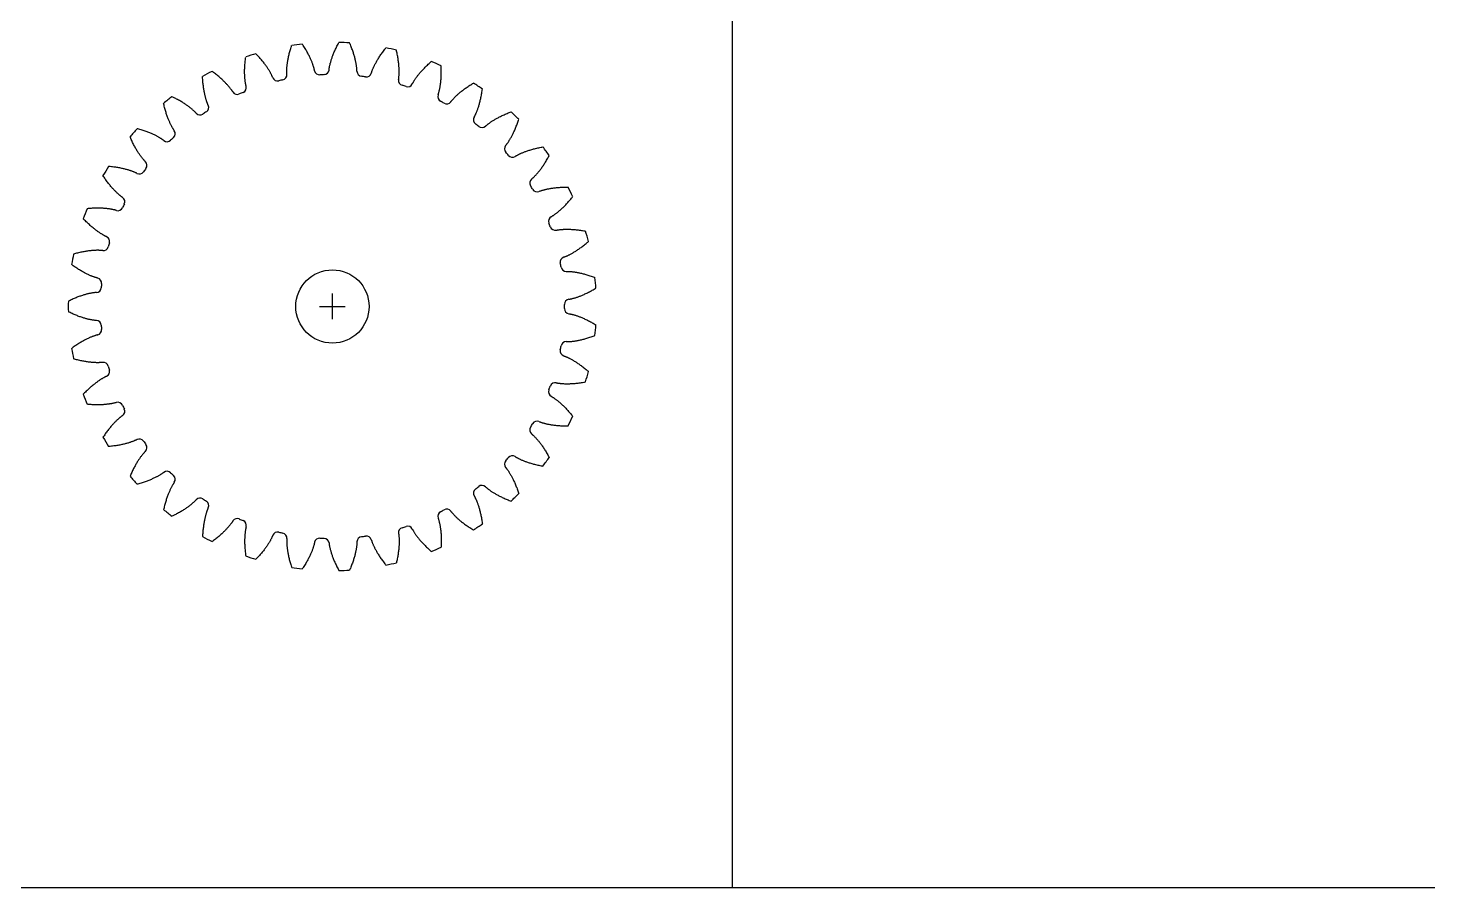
# Model space of a CAD drawing. Extents: x 2.5 to 99.9, y 257.1 to 300.1.
# Drawn here: x 57.67 to 99.9, y 257.14 to 282.95 of the extents above; entities that cross this region are included whole.
import ezdxf

# ---------------------------------------------------------------- set-up
doc = ezdxf.new("R2010")
doc.units = 0
doc.header["$LTSCALE"] = 12.7
for name, color, linetype in [('CENTERMARKS', 7, 'CONTINUOUS'), ('SKETCHED_GEOMETRY', 1, 'CONTINUOUS'), ('VISIBLE', 1, 'CONTINUOUS')]:
    doc.layers.add(name, color=color, linetype=linetype)

msp = doc.modelspace()

# ---------------------------------------------------------------- linework, layer by layer
at = {"layer": 'CENTERMARKS', "linetype": 'CONTINUOUS'}
for p, q in [((66.804, 274.206), (66.804, 274.976)), ((66.419, 274.591), (67.189, 274.591))]:
    msp.add_line(p, q, dxfattribs=at)
at = {"layer": 'SKETCHED_GEOMETRY'}
for p, q in [((78.819, 257.138), (78.819, 300.129)), ((99.9, 257.138), (2.466, 257.138))]:
    msp.add_line(p, q, dxfattribs=at)
at = {"layer": 'VISIBLE'}
msp.add_circle((66.804, 274.591), 1.1, dxfattribs=at)
for centre, radius, start, end in [((66.804, 274.591), 7.929, 106.8383, 109.1617), ((66.804, 274.591), 7.929, 96.5526, 98.876), ((66.804, 274.591), 7.929, 86.2669, 88.5902), ((66.804, 274.591), 7.929, 75.9812, 78.3045), ((66.549, 281.705), 0.154, 272.0532, 353.964), ((66.804, 274.591), 7.929, 65.6955, 68.0188), ((66.804, 274.591), 7.929, 117.124, 119.4474), ((65.157, 281.516), 0.154, 201.4646, 283.3753), ((66.804, 274.591), 6.964, 102.339, 103.3753), ((65.283, 281.545), 0.154, 282.339, 4.2497), ((66.42, 281.699), 0.154, 191.1789, 273.0896), ((66.804, 274.591), 6.964, 92.0532, 93.0896), ((67.695, 281.653), 0.154, 180.8932, 262.8039), ((66.804, 274.591), 6.964, 81.7675, 82.8039), ((67.823, 281.636), 0.154, 261.7675, 343.6783), ((68.942, 281.38), 0.154, 170.6074, 252.5182), ((69.065, 281.341), 0.154, 251.4818, 333.3926), ((66.804, 274.591), 7.929, 55.4098, 57.7331), ((66.804, 274.591), 7.929, 127.4098, 129.7331), ((63.947, 281.111), 0.154, 211.7503, 293.661), ((66.804, 274.591), 6.964, 112.6247, 113.661), ((64.065, 281.161), 0.154, 292.6247, 14.5354), ((66.804, 274.591), 6.964, 71.4818, 72.5182), ((70.12, 280.889), 0.154, 160.3217, 242.2325), ((66.804, 274.591), 6.964, 122.9104, 123.9468), ((62.936, 280.567), 0.154, 302.9104, 24.8211), ((66.804, 274.591), 6.964, 61.1961, 62.2325), ((70.234, 280.828), 0.154, 241.1961, 323.1068), ((66.804, 274.591), 7.929, 45.124, 47.4474), ((62.829, 280.496), 0.154, 222.036, 303.9468), ((71.192, 280.196), 0.154, 150.036, 231.9468), ((66.804, 274.591), 6.964, 50.9104, 51.9468), ((71.292, 280.116), 0.154, 230.9104, 312.8211), ((66.804, 274.591), 7.929, 137.6955, 140.0188), ((61.838, 279.691), 0.154, 232.3217, 314.2325), ((66.804, 274.591), 6.964, 133.1961, 134.2325), ((61.931, 279.78), 0.154, 313.1961, 35.1068), ((72.122, 279.323), 0.154, 139.7503, 221.661), ((66.804, 274.591), 6.964, 40.6247, 41.661), ((66.804, 274.591), 7.929, 34.8383, 37.1617), ((66.804, 274.591), 7.929, 147.9812, 150.3045), ((66.804, 274.591), 6.964, 143.4818, 144.5182), ((61.083, 278.827), 0.154, 323.4818, 45.3926), ((72.207, 279.226), 0.154, 220.6247, 302.5354), ((61.007, 278.723), 0.154, 242.6074, 324.5182), ((72.881, 278.297), 0.154, 129.4646, 211.3753), ((66.804, 274.591), 6.964, 30.339, 31.3753), ((72.947, 278.186), 0.154, 210.339, 292.2497), ((66.804, 274.591), 7.929, 24.5526, 26.876), ((66.804, 274.591), 7.929, 158.2669, 160.5902), ((60.363, 277.621), 0.154, 252.8932, 334.8039), ((66.804, 274.591), 6.964, 153.7675, 154.8039), ((60.418, 277.737), 0.154, 333.7675, 55.6783), ((73.445, 277.152), 0.154, 119.1789, 201.0896), ((66.804, 274.591), 6.964, 20.0532, 21.0896), ((59.959, 276.546), 0.154, 344.0532, 65.964), ((73.491, 277.032), 0.154, 200.0532, 281.964), ((66.804, 274.591), 7.929, 14.2669, 16.5902), ((59.925, 276.422), 0.154, 263.1789, 345.0896), ((66.804, 274.591), 6.964, 164.0532, 165.0896), ((66.804, 274.591), 7.929, 168.5526, 170.876), ((73.796, 275.925), 0.154, 108.8932, 190.8039), ((66.804, 274.591), 6.964, 9.7675, 10.8039), ((73.819, 275.798), 0.154, 189.7675, 271.6783), ((59.72, 275.293), 0.154, 354.339, 76.2497), ((66.804, 274.591), 7.929, 3.9812, 6.3045), ((59.709, 275.165), 0.154, 273.4646, 355.3753), ((66.804, 274.591), 6.964, 174.339, 175.3753), ((66.804, 274.591), 7.929, 178.8383, 181.1617), ((73.922, 274.655), 0.154, 98.6074, 180.5182), ((66.804, 274.591), 6.964, 359.4818, 0.5182), ((73.922, 274.526), 0.154, 179.4818, 261.3926), ((59.709, 274.017), 0.154, 4.6247, 86.5354), ((59.72, 273.889), 0.154, 283.7503, 5.661), ((66.804, 274.591), 6.964, 184.6247, 185.661), ((66.804, 274.591), 7.929, 353.6955, 356.0188), ((66.804, 274.591), 7.929, 189.124, 191.4474), ((73.796, 273.256), 0.154, 169.1961, 251.1068), ((66.804, 274.591), 6.964, 349.1961, 350.2325), ((73.819, 273.383), 0.154, 88.3217, 170.2325), ((59.925, 272.759), 0.154, 14.9104, 96.8211), ((59.959, 272.635), 0.154, 294.036, 15.9468), ((66.804, 274.591), 6.964, 194.9104, 195.9468), ((66.804, 274.591), 7.929, 343.4098, 345.7331), ((73.445, 272.029), 0.154, 158.9104, 240.8211), ((66.804, 274.591), 6.964, 338.9104, 339.9468), ((73.491, 272.15), 0.154, 78.036, 159.9468), ((66.804, 274.591), 7.929, 199.4098, 201.7331), ((60.363, 271.56), 0.154, 25.1961, 107.1068), ((66.804, 274.591), 6.964, 205.1961, 206.2325), ((60.418, 271.444), 0.154, 304.3217, 26.2325), ((72.947, 270.995), 0.154, 67.7503, 149.661), ((66.804, 274.591), 7.929, 333.124, 335.4474), ((72.881, 270.885), 0.154, 148.6247, 230.5354), ((66.804, 274.591), 6.964, 328.6247, 329.661), ((66.804, 274.591), 7.929, 209.6955, 212.0188), ((61.007, 270.459), 0.154, 35.4818, 117.3926), ((66.804, 274.591), 6.964, 215.4818, 216.5182), ((61.083, 270.355), 0.154, 314.6074, 36.5182), ((72.122, 269.859), 0.154, 138.339, 220.2497), ((66.804, 274.591), 6.964, 318.339, 319.3753), ((72.207, 269.956), 0.154, 57.4646, 139.3753), ((66.804, 274.591), 7.929, 322.8383, 325.1617), ((66.804, 274.591), 7.929, 219.9812, 222.3045), ((61.838, 269.49), 0.154, 45.7675, 127.6783), ((66.804, 274.591), 6.964, 225.7675, 226.8039), ((61.931, 269.401), 0.154, 324.8932, 46.8039), ((71.192, 268.985), 0.154, 128.0532, 209.964), ((66.804, 274.591), 6.964, 308.0532, 309.0896), ((71.292, 269.066), 0.154, 47.1789, 129.0896), ((62.829, 268.686), 0.154, 56.0532, 137.964), ((66.804, 274.591), 6.964, 236.0532, 237.0896), ((62.936, 268.615), 0.154, 335.1789, 57.0896), ((66.804, 274.591), 7.929, 312.5526, 314.876), ((66.804, 274.591), 7.929, 230.2669, 232.5902), ((63.947, 268.071), 0.154, 66.339, 148.2497), ((66.804, 274.591), 6.964, 246.339, 247.3753), ((70.12, 268.292), 0.154, 117.7675, 199.6783), ((66.804, 274.591), 6.964, 297.7675, 298.8039), ((70.234, 268.353), 0.154, 36.8932, 118.8039), ((64.065, 268.02), 0.154, 345.4646, 67.3753), ((65.157, 267.665), 0.154, 76.6247, 158.5354), ((66.804, 274.591), 6.964, 256.6247, 257.661), ((65.283, 267.637), 0.154, 355.7503, 77.661), ((68.942, 267.801), 0.154, 107.4818, 189.3926), ((66.804, 274.591), 6.964, 287.4818, 288.5182), ((69.065, 267.841), 0.154, 26.6074, 108.5182), ((66.804, 274.591), 7.929, 302.2669, 304.5902), ((66.804, 274.591), 7.929, 240.5526, 242.876), ((66.42, 267.483), 0.154, 86.9104, 168.8211), ((66.804, 274.591), 6.964, 266.9104, 267.9468), ((66.549, 267.477), 0.154, 6.036, 87.9468), ((67.695, 267.528), 0.154, 97.1961, 179.1068), ((66.804, 274.591), 6.964, 277.1961, 278.2325), ((67.823, 267.546), 0.154, 16.3217, 98.2325), ((66.804, 274.591), 7.929, 291.9812, 294.3045), ((66.804, 274.591), 7.929, 250.8383, 253.1617), ((66.804, 274.591), 7.929, 281.6955, 284.0188), ((66.804, 274.591), 7.929, 261.124, 263.4474), ((66.804, 274.591), 7.929, 271.4098, 273.7331)]:
    msp.add_arc(centre, radius, start, end, dxfattribs=at)
for points in [[(65.014, 281.46), (65.011, 281.465), (65.007, 281.477), (64.998, 281.496), (64.989, 281.518), (64.977, 281.542), (64.964, 281.569), (64.949, 281.597), (64.932, 281.628), (64.913, 281.661), (64.891, 281.696), (64.868, 281.733), (64.842, 281.772), (64.814, 281.812), (64.784, 281.855), (64.751, 281.899), (64.715, 281.944), (64.677, 281.991), (64.636, 282.04), (64.592, 282.089), (64.549, 282.136), (64.52, 282.166), (64.507, 282.179)], [(65.436, 281.556), (65.436, 281.562), (65.435, 281.575), (65.434, 281.596), (65.434, 281.62), (65.433, 281.646), (65.434, 281.676), (65.435, 281.708), (65.437, 281.744), (65.44, 281.782), (65.444, 281.822), (65.449, 281.866), (65.455, 281.912), (65.463, 281.96), (65.472, 282.012), (65.483, 282.066), (65.495, 282.122), (65.509, 282.181), (65.525, 282.242), (65.543, 282.306), (65.562, 282.367), (65.575, 282.407), (65.58, 282.424)], [(66.269, 281.669), (66.268, 281.675), (66.265, 281.687), (66.26, 281.708), (66.255, 281.731), (66.248, 281.757), (66.239, 281.785), (66.23, 281.816), (66.218, 281.849), (66.205, 281.885), (66.191, 281.923), (66.174, 281.964), (66.156, 282.007), (66.136, 282.052), (66.113, 282.099), (66.089, 282.148), (66.062, 282.199), (66.032, 282.252), (66.001, 282.307), (65.966, 282.364), (65.932, 282.417), (65.909, 282.452), (65.899, 282.467)], [(66.702, 281.688), (66.703, 281.694), (66.704, 281.707), (66.707, 281.728), (66.711, 281.751), (66.715, 281.778), (66.721, 281.807), (66.728, 281.838), (66.736, 281.873), (66.746, 281.909), (66.757, 281.949), (66.77, 281.991), (66.784, 282.035), (66.8, 282.081), (66.818, 282.13), (66.839, 282.182), (66.861, 282.235), (66.885, 282.29), (66.912, 282.348), (66.941, 282.407), (66.97, 282.464), (66.99, 282.501), (66.999, 282.517)], [(67.541, 281.651), (67.541, 281.657), (67.541, 281.669), (67.54, 281.69), (67.538, 281.714), (67.536, 281.741), (67.533, 281.77), (67.529, 281.802), (67.524, 281.837), (67.518, 281.875), (67.51, 281.915), (67.501, 281.958), (67.491, 282.003), (67.479, 282.051), (67.465, 282.101), (67.45, 282.154), (67.432, 282.209), (67.413, 282.267), (67.391, 282.326), (67.368, 282.388), (67.344, 282.447), (67.327, 282.486), (67.32, 282.502)], [(67.971, 281.592), (67.973, 281.598), (67.976, 281.61), (67.983, 281.63), (67.991, 281.653), (68, 281.678), (68.011, 281.706), (68.023, 281.735), (68.038, 281.768), (68.054, 281.802), (68.072, 281.839), (68.091, 281.878), (68.114, 281.919), (68.138, 281.962), (68.164, 282.007), (68.193, 282.053), (68.225, 282.102), (68.259, 282.152), (68.295, 282.204), (68.335, 282.257), (68.373, 282.308), (68.399, 282.34), (68.411, 282.355)], [(68.79, 281.406), (68.791, 281.411), (68.793, 281.424), (68.796, 281.445), (68.799, 281.468), (68.801, 281.495), (68.803, 281.525), (68.805, 281.557), (68.806, 281.592), (68.807, 281.63), (68.807, 281.671), (68.805, 281.715), (68.803, 281.761), (68.8, 281.811), (68.796, 281.863), (68.79, 281.917), (68.782, 281.975), (68.774, 282.035), (68.763, 282.097), (68.751, 282.162), (68.738, 282.224), (68.729, 282.265), (68.724, 282.283)], [(64.215, 281.2), (64.213, 281.206), (64.21, 281.218), (64.205, 281.239), (64.201, 281.262), (64.196, 281.288), (64.191, 281.318), (64.186, 281.35), (64.182, 281.385), (64.178, 281.422), (64.174, 281.463), (64.172, 281.507), (64.17, 281.553), (64.168, 281.603), (64.168, 281.655), (64.169, 281.71), (64.171, 281.767), (64.175, 281.828), (64.179, 281.891), (64.186, 281.957), (64.193, 282.02), (64.199, 282.062), (64.201, 282.08)], [(69.203, 281.272), (69.205, 281.277), (69.211, 281.288), (69.221, 281.307), (69.233, 281.327), (69.246, 281.35), (69.262, 281.376), (69.279, 281.403), (69.299, 281.432), (69.321, 281.463), (69.345, 281.496), (69.372, 281.531), (69.401, 281.567), (69.433, 281.605), (69.467, 281.644), (69.504, 281.685), (69.543, 281.727), (69.585, 281.771), (69.631, 281.815), (69.679, 281.861), (69.726, 281.903), (69.758, 281.931), (69.771, 281.943)], [(69.975, 280.941), (69.977, 280.947), (69.981, 280.959), (69.988, 280.979), (69.995, 281.002), (70.002, 281.028), (70.009, 281.056), (70.017, 281.088), (70.024, 281.122), (70.032, 281.16), (70.039, 281.2), (70.045, 281.243), (70.051, 281.289), (70.057, 281.338), (70.062, 281.39), (70.066, 281.445), (70.069, 281.503), (70.071, 281.563), (70.072, 281.627), (70.072, 281.693), (70.07, 281.756), (70.068, 281.798), (70.067, 281.817)], [(63.076, 280.632), (63.074, 280.637), (63.068, 280.648), (63.06, 280.668), (63.051, 280.69), (63.042, 280.715), (63.032, 280.743), (63.021, 280.774), (63.011, 280.807), (63, 280.844), (62.99, 280.883), (62.979, 280.926), (62.969, 280.971), (62.959, 281.019), (62.949, 281.071), (62.94, 281.125), (62.932, 281.182), (62.925, 281.242), (62.918, 281.305), (62.913, 281.371), (62.908, 281.435), (62.907, 281.477), (62.906, 281.495)], [(63.816, 281.03), (63.813, 281.035), (63.806, 281.045), (63.794, 281.063), (63.781, 281.083), (63.765, 281.104), (63.747, 281.128), (63.727, 281.154), (63.705, 281.181), (63.681, 281.21), (63.653, 281.24), (63.624, 281.273), (63.592, 281.306), (63.557, 281.341), (63.519, 281.377), (63.479, 281.415), (63.436, 281.453), (63.39, 281.492), (63.341, 281.533), (63.289, 281.574), (63.238, 281.612), (63.204, 281.637), (63.189, 281.647)], [(70.357, 280.736), (70.36, 280.741), (70.368, 280.751), (70.381, 280.767), (70.397, 280.785), (70.414, 280.806), (70.434, 280.828), (70.456, 280.851), (70.481, 280.877), (70.508, 280.903), (70.538, 280.931), (70.57, 280.961), (70.605, 280.991), (70.643, 281.023), (70.683, 281.056), (70.727, 281.089), (70.773, 281.124), (70.823, 281.159), (70.875, 281.194), (70.931, 281.23), (70.985, 281.264), (71.021, 281.285), (71.037, 281.295)], [(62.714, 280.393), (62.71, 280.397), (62.702, 280.406), (62.687, 280.422), (62.67, 280.438), (62.651, 280.457), (62.629, 280.477), (62.605, 280.499), (62.578, 280.522), (62.549, 280.546), (62.517, 280.571), (62.482, 280.597), (62.444, 280.625), (62.404, 280.653), (62.36, 280.682), (62.314, 280.711), (62.265, 280.741), (62.212, 280.772), (62.157, 280.803), (62.098, 280.834), (62.042, 280.862), (62.004, 280.881), (61.987, 280.888)], [(71.058, 280.273), (71.061, 280.278), (71.067, 280.289), (71.077, 280.308), (71.088, 280.329), (71.1, 280.353), (71.112, 280.38), (71.125, 280.41), (71.139, 280.442), (71.153, 280.478), (71.167, 280.516), (71.181, 280.557), (71.195, 280.602), (71.21, 280.649), (71.224, 280.699), (71.237, 280.752), (71.251, 280.808), (71.264, 280.868), (71.276, 280.93), (71.287, 280.995), (71.297, 281.058), (71.302, 281.099), (71.305, 281.118)], [(62.057, 279.869), (62.054, 279.874), (62.047, 279.884), (62.035, 279.902), (62.022, 279.922), (62.009, 279.945), (61.994, 279.97), (61.978, 279.999), (61.962, 280.03), (61.945, 280.064), (61.927, 280.101), (61.909, 280.141), (61.891, 280.184), (61.873, 280.229), (61.854, 280.278), (61.836, 280.33), (61.817, 280.385), (61.799, 280.443), (61.782, 280.504), (61.764, 280.568), (61.749, 280.629), (61.74, 280.67), (61.736, 280.688)], [(71.397, 280.003), (71.401, 280.007), (71.411, 280.015), (71.427, 280.029), (71.445, 280.044), (71.466, 280.061), (71.489, 280.079), (71.515, 280.099), (71.544, 280.119), (71.575, 280.14), (71.61, 280.163), (71.647, 280.186), (71.687, 280.21), (71.73, 280.234), (71.775, 280.259), (71.824, 280.284), (71.876, 280.31), (71.931, 280.335), (71.989, 280.361), (72.05, 280.387), (72.109, 280.41), (72.148, 280.425), (72.166, 280.431)], [(72.004, 279.422), (72.008, 279.427), (72.016, 279.436), (72.029, 279.453), (72.044, 279.472), (72.06, 279.493), (72.077, 279.518), (72.095, 279.545), (72.114, 279.574), (72.134, 279.607), (72.155, 279.642), (72.176, 279.68), (72.198, 279.721), (72.221, 279.765), (72.243, 279.812), (72.266, 279.862), (72.29, 279.914), (72.313, 279.97), (72.336, 280.03), (72.359, 280.092), (72.38, 280.152), (72.392, 280.192), (72.398, 280.209)], [(61.191, 278.937), (61.187, 278.941), (61.178, 278.95), (61.164, 278.965), (61.147, 278.982), (61.13, 279.003), (61.111, 279.025), (61.09, 279.05), (61.068, 279.078), (61.046, 279.109), (61.022, 279.142), (60.997, 279.178), (60.971, 279.217), (60.945, 279.258), (60.918, 279.303), (60.891, 279.351), (60.863, 279.401), (60.835, 279.455), (60.806, 279.512), (60.778, 279.572), (60.752, 279.63), (60.736, 279.668), (60.728, 279.685)], [(61.744, 279.569), (61.739, 279.573), (61.729, 279.58), (61.712, 279.593), (61.692, 279.606), (61.67, 279.621), (61.645, 279.637), (61.618, 279.654), (61.587, 279.672), (61.554, 279.69), (61.518, 279.71), (61.479, 279.729), (61.437, 279.749), (61.392, 279.77), (61.344, 279.791), (61.293, 279.811), (61.239, 279.832), (61.182, 279.853), (61.122, 279.873), (61.059, 279.893), (60.998, 279.911), (60.958, 279.922), (60.94, 279.927)], [(72.29, 279.096), (72.294, 279.099), (72.305, 279.105), (72.323, 279.116), (72.344, 279.128), (72.368, 279.141), (72.394, 279.154), (72.423, 279.169), (72.455, 279.184), (72.49, 279.199), (72.527, 279.215), (72.568, 279.231), (72.612, 279.248), (72.658, 279.264), (72.708, 279.28), (72.76, 279.296), (72.816, 279.312), (72.874, 279.328), (72.936, 279.343), (73.001, 279.357), (73.063, 279.37), (73.104, 279.377), (73.122, 279.38)], [(60.936, 278.586), (60.931, 278.588), (60.92, 278.594), (60.901, 278.603), (60.879, 278.613), (60.854, 278.624), (60.827, 278.635), (60.797, 278.647), (60.764, 278.659), (60.728, 278.671), (60.689, 278.683), (60.647, 278.696), (60.602, 278.708), (60.554, 278.72), (60.503, 278.732), (60.45, 278.743), (60.393, 278.754), (60.333, 278.764), (60.27, 278.774), (60.205, 278.782), (60.141, 278.789), (60.1, 278.793), (60.081, 278.794)], [(72.783, 278.416), (72.788, 278.42), (72.798, 278.428), (72.813, 278.442), (72.831, 278.458), (72.851, 278.476), (72.872, 278.497), (72.894, 278.52), (72.918, 278.546), (72.944, 278.574), (72.971, 278.605), (72.998, 278.639), (73.027, 278.675), (73.057, 278.714), (73.088, 278.756), (73.12, 278.801), (73.152, 278.849), (73.185, 278.9), (73.218, 278.954), (73.252, 279.011), (73.283, 279.067), (73.303, 279.104), (73.311, 279.12)], [(60.505, 277.864), (60.501, 277.868), (60.49, 277.875), (60.473, 277.887), (60.454, 277.902), (60.433, 277.918), (60.41, 277.937), (60.386, 277.958), (60.359, 277.982), (60.331, 278.008), (60.302, 278.036), (60.271, 278.067), (60.239, 278.101), (60.206, 278.137), (60.171, 278.176), (60.136, 278.218), (60.099, 278.263), (60.062, 278.311), (60.024, 278.362), (59.986, 278.416), (59.95, 278.468), (59.927, 278.503), (59.916, 278.518)], [(73.006, 278.044), (73.011, 278.046), (73.023, 278.051), (73.043, 278.058), (73.065, 278.066), (73.091, 278.074), (73.119, 278.083), (73.15, 278.092), (73.184, 278.101), (73.221, 278.11), (73.261, 278.119), (73.304, 278.127), (73.35, 278.136), (73.398, 278.143), (73.45, 278.151), (73.505, 278.157), (73.562, 278.163), (73.623, 278.168), (73.686, 278.171), (73.752, 278.174), (73.816, 278.175), (73.858, 278.175), (73.876, 278.175)], [(73.37, 277.287), (73.375, 277.29), (73.386, 277.296), (73.404, 277.307), (73.425, 277.319), (73.447, 277.334), (73.472, 277.351), (73.498, 277.37), (73.526, 277.391), (73.556, 277.414), (73.588, 277.44), (73.622, 277.468), (73.657, 277.498), (73.693, 277.532), (73.731, 277.567), (73.77, 277.606), (73.81, 277.647), (73.852, 277.692), (73.894, 277.739), (73.937, 277.789), (73.978, 277.838), (74.004, 277.871), (74.015, 277.885)], [(60.317, 277.474), (60.312, 277.476), (60.3, 277.479), (60.279, 277.485), (60.256, 277.491), (60.23, 277.497), (60.201, 277.503), (60.169, 277.509), (60.134, 277.515), (60.097, 277.52), (60.056, 277.526), (60.013, 277.53), (59.966, 277.535), (59.917, 277.538), (59.865, 277.541), (59.81, 277.542), (59.752, 277.543), (59.692, 277.542), (59.628, 277.54), (59.562, 277.537), (59.499, 277.532), (59.457, 277.528), (59.439, 277.527)], [(60.022, 276.687), (60.017, 276.69), (60.005, 276.695), (59.986, 276.704), (59.965, 276.715), (59.941, 276.727), (59.915, 276.742), (59.887, 276.758), (59.857, 276.777), (59.825, 276.797), (59.791, 276.82), (59.755, 276.845), (59.718, 276.872), (59.679, 276.902), (59.638, 276.934), (59.595, 276.969), (59.551, 277.007), (59.506, 277.047), (59.46, 277.091), (59.412, 277.137), (59.367, 277.182), (59.338, 277.212), (59.326, 277.226)], [(73.523, 276.881), (73.528, 276.882), (73.541, 276.884), (73.561, 276.888), (73.585, 276.892), (73.612, 276.896), (73.641, 276.899), (73.673, 276.902), (73.708, 276.905), (73.746, 276.907), (73.787, 276.909), (73.831, 276.91), (73.878, 276.91), (73.927, 276.909), (73.979, 276.907), (74.034, 276.903), (74.091, 276.899), (74.152, 276.893), (74.215, 276.885), (74.28, 276.876), (74.343, 276.865), (74.384, 276.858), (74.402, 276.855)], [(59.907, 276.269), (59.901, 276.27), (59.888, 276.271), (59.867, 276.273), (59.843, 276.275), (59.817, 276.276), (59.787, 276.277), (59.755, 276.277), (59.719, 276.277), (59.681, 276.276), (59.641, 276.274), (59.597, 276.271), (59.551, 276.266), (59.502, 276.261), (59.45, 276.254), (59.396, 276.246), (59.339, 276.236), (59.279, 276.225), (59.217, 276.211), (59.153, 276.196), (59.091, 276.181), (59.051, 276.169), (59.033, 276.164)], [(73.746, 276.071), (73.752, 276.073), (73.764, 276.077), (73.783, 276.084), (73.806, 276.093), (73.83, 276.104), (73.857, 276.116), (73.887, 276.13), (73.918, 276.145), (73.952, 276.163), (73.988, 276.182), (74.026, 276.204), (74.066, 276.228), (74.108, 276.254), (74.151, 276.283), (74.197, 276.314), (74.244, 276.347), (74.292, 276.383), (74.342, 276.422), (74.394, 276.464), (74.443, 276.505), (74.474, 276.532), (74.488, 276.545)], [(59.757, 275.443), (59.751, 275.444), (59.739, 275.447), (59.718, 275.453), (59.696, 275.46), (59.67, 275.468), (59.642, 275.477), (59.612, 275.488), (59.579, 275.501), (59.543, 275.516), (59.506, 275.532), (59.466, 275.55), (59.424, 275.57), (59.38, 275.593), (59.334, 275.617), (59.286, 275.644), (59.236, 275.673), (59.185, 275.705), (59.131, 275.739), (59.076, 275.776), (59.024, 275.812), (58.99, 275.837), (58.976, 275.848)], [(73.824, 275.644), (73.829, 275.644), (73.842, 275.645), (73.863, 275.645), (73.887, 275.644), (73.914, 275.643), (73.943, 275.641), (73.976, 275.639), (74.011, 275.635), (74.049, 275.631), (74.089, 275.625), (74.132, 275.618), (74.178, 275.61), (74.226, 275.6), (74.277, 275.588), (74.331, 275.575), (74.386, 275.56), (74.445, 275.544), (74.505, 275.525), (74.568, 275.504), (74.628, 275.483), (74.667, 275.468), (74.684, 275.461)], [(59.718, 275.011), (59.712, 275.01), (59.699, 275.01), (59.678, 275.008), (59.655, 275.005), (59.628, 275.002), (59.599, 274.997), (59.567, 274.992), (59.532, 274.985), (59.495, 274.977), (59.455, 274.968), (59.413, 274.957), (59.368, 274.944), (59.321, 274.93), (59.271, 274.914), (59.219, 274.897), (59.165, 274.877), (59.108, 274.855), (59.05, 274.831), (58.989, 274.804), (58.931, 274.778), (58.893, 274.76), (58.877, 274.751)], [(73.899, 274.808), (73.905, 274.808), (73.917, 274.81), (73.938, 274.814), (73.961, 274.819), (73.987, 274.825), (74.016, 274.832), (74.048, 274.84), (74.081, 274.85), (74.118, 274.861), (74.157, 274.874), (74.198, 274.889), (74.241, 274.905), (74.287, 274.923), (74.335, 274.944), (74.385, 274.966), (74.438, 274.991), (74.492, 275.018), (74.548, 275.047), (74.606, 275.079), (74.662, 275.11), (74.697, 275.132), (74.713, 275.141)], [(59.718, 274.171), (59.712, 274.171), (59.699, 274.172), (59.678, 274.174), (59.655, 274.176), (59.628, 274.18), (59.599, 274.184), (59.567, 274.19), (59.532, 274.196), (59.495, 274.204), (59.455, 274.214), (59.413, 274.225), (59.368, 274.237), (59.321, 274.251), (59.271, 274.267), (59.219, 274.285), (59.165, 274.305), (59.108, 274.327), (59.05, 274.351), (58.989, 274.377), (58.931, 274.404), (58.893, 274.422), (58.877, 274.43)], [(73.899, 274.374), (73.905, 274.373), (73.917, 274.371), (73.938, 274.367), (73.961, 274.362), (73.987, 274.357), (74.016, 274.35), (74.048, 274.341), (74.081, 274.332), (74.118, 274.32), (74.157, 274.307), (74.198, 274.293), (74.241, 274.276), (74.287, 274.258), (74.335, 274.238), (74.385, 274.215), (74.438, 274.191), (74.492, 274.164), (74.548, 274.135), (74.606, 274.103), (74.662, 274.071), (74.697, 274.05), (74.713, 274.04)], [(59.757, 273.739), (59.751, 273.737), (59.739, 273.734), (59.718, 273.729), (59.696, 273.722), (59.67, 273.714), (59.642, 273.704), (59.612, 273.693), (59.579, 273.68), (59.543, 273.666), (59.506, 273.649), (59.466, 273.631), (59.424, 273.611), (59.38, 273.589), (59.334, 273.564), (59.286, 273.537), (59.236, 273.508), (59.185, 273.476), (59.131, 273.442), (59.076, 273.405), (59.024, 273.369), (58.99, 273.344), (58.976, 273.333)], [(73.824, 273.537), (73.829, 273.537), (73.842, 273.537), (73.863, 273.537), (73.887, 273.537), (73.914, 273.538), (73.943, 273.54), (73.976, 273.543), (74.011, 273.546), (74.049, 273.551), (74.089, 273.557), (74.132, 273.564), (74.178, 273.572), (74.226, 273.582), (74.277, 273.593), (74.331, 273.606), (74.386, 273.621), (74.445, 273.638), (74.505, 273.657), (74.568, 273.678), (74.628, 273.699), (74.667, 273.713), (74.684, 273.72)], [(59.907, 272.912), (59.901, 272.911), (59.888, 272.91), (59.867, 272.908), (59.843, 272.907), (59.817, 272.905), (59.787, 272.904), (59.755, 272.904), (59.719, 272.904), (59.681, 272.906), (59.641, 272.908), (59.597, 272.911), (59.551, 272.915), (59.502, 272.92), (59.45, 272.927), (59.396, 272.935), (59.339, 272.945), (59.279, 272.957), (59.217, 272.97), (59.153, 272.985), (59.091, 273.001), (59.051, 273.012), (59.033, 273.017)], [(73.746, 273.11), (73.752, 273.109), (73.764, 273.104), (73.783, 273.097), (73.806, 273.088), (73.83, 273.078), (73.857, 273.066), (73.887, 273.052), (73.918, 273.036), (73.952, 273.019), (73.988, 272.999), (74.026, 272.977), (74.066, 272.953), (74.108, 272.927), (74.151, 272.899), (74.197, 272.868), (74.244, 272.834), (74.292, 272.798), (74.342, 272.759), (74.394, 272.717), (74.443, 272.677), (74.474, 272.649), (74.488, 272.637)], [(60.022, 272.494), (60.017, 272.492), (60.005, 272.487), (59.986, 272.477), (59.965, 272.467), (59.941, 272.454), (59.915, 272.439), (59.887, 272.423), (59.857, 272.405), (59.825, 272.384), (59.791, 272.361), (59.755, 272.336), (59.718, 272.309), (59.679, 272.279), (59.638, 272.247), (59.595, 272.212), (59.551, 272.174), (59.506, 272.134), (59.46, 272.091), (59.412, 272.045), (59.367, 272), (59.338, 271.969), (59.326, 271.956)], [(73.523, 272.301), (73.528, 272.299), (73.541, 272.297), (73.561, 272.293), (73.585, 272.289), (73.612, 272.286), (73.641, 272.282), (73.673, 272.279), (73.708, 272.276), (73.746, 272.274), (73.787, 272.272), (73.831, 272.272), (73.878, 272.272), (73.927, 272.273), (73.979, 272.275), (74.034, 272.278), (74.091, 272.283), (74.152, 272.289), (74.215, 272.296), (74.28, 272.306), (74.343, 272.316), (74.384, 272.324), (74.402, 272.327)], [(60.317, 271.708), (60.312, 271.706), (60.3, 271.702), (60.279, 271.697), (60.256, 271.691), (60.23, 271.685), (60.201, 271.679), (60.169, 271.672), (60.134, 271.667), (60.097, 271.661), (60.056, 271.656), (60.013, 271.651), (59.966, 271.647), (59.917, 271.643), (59.865, 271.641), (59.81, 271.639), (59.752, 271.639), (59.692, 271.639), (59.628, 271.641), (59.562, 271.645), (59.499, 271.649), (59.457, 271.653), (59.439, 271.655)], [(73.37, 271.895), (73.375, 271.892), (73.386, 271.886), (73.404, 271.875), (73.425, 271.862), (73.447, 271.847), (73.472, 271.831), (73.498, 271.812), (73.526, 271.791), (73.556, 271.768), (73.588, 271.742), (73.622, 271.714), (73.657, 271.683), (73.693, 271.65), (73.731, 271.614), (73.77, 271.575), (73.81, 271.534), (73.852, 271.49), (73.894, 271.442), (73.937, 271.392), (73.978, 271.343), (74.004, 271.311), (74.015, 271.296)], [(60.505, 271.317), (60.501, 271.314), (60.49, 271.306), (60.473, 271.294), (60.454, 271.28), (60.433, 271.263), (60.41, 271.244), (60.386, 271.223), (60.359, 271.2), (60.331, 271.174), (60.302, 271.145), (60.271, 271.114), (60.239, 271.081), (60.206, 271.044), (60.171, 271.005), (60.136, 270.963), (60.099, 270.918), (60.062, 270.87), (60.024, 270.82), (59.986, 270.766), (59.95, 270.713), (59.927, 270.678), (59.916, 270.663)], [(73.006, 271.138), (73.011, 271.136), (73.023, 271.131), (73.043, 271.123), (73.065, 271.116), (73.091, 271.107), (73.119, 271.098), (73.15, 271.09), (73.184, 271.08), (73.221, 271.072), (73.261, 271.063), (73.304, 271.054), (73.35, 271.046), (73.398, 271.038), (73.45, 271.031), (73.505, 271.024), (73.562, 271.019), (73.623, 271.014), (73.686, 271.01), (73.752, 271.008), (73.816, 271.006), (73.858, 271.006), (73.876, 271.007)], [(72.783, 270.766), (72.788, 270.762), (72.798, 270.754), (72.813, 270.74), (72.831, 270.724), (72.851, 270.705), (72.872, 270.684), (72.894, 270.661), (72.918, 270.635), (72.944, 270.607), (72.971, 270.576), (72.998, 270.543), (73.027, 270.506), (73.057, 270.467), (73.088, 270.425), (73.12, 270.38), (73.152, 270.332), (73.185, 270.281), (73.218, 270.227), (73.252, 270.17), (73.283, 270.115), (73.303, 270.078), (73.311, 270.061)], [(60.936, 270.596), (60.931, 270.593), (60.92, 270.587), (60.901, 270.578), (60.879, 270.568), (60.854, 270.558), (60.827, 270.546), (60.797, 270.535), (60.764, 270.523), (60.728, 270.51), (60.689, 270.498), (60.647, 270.486), (60.602, 270.473), (60.554, 270.461), (60.503, 270.449), (60.45, 270.438), (60.393, 270.427), (60.333, 270.417), (60.27, 270.408), (60.205, 270.399), (60.141, 270.392), (60.1, 270.389), (60.081, 270.387)], [(61.191, 270.245), (61.187, 270.241), (61.178, 270.232), (61.164, 270.217), (61.147, 270.199), (61.13, 270.179), (61.111, 270.156), (61.09, 270.131), (61.068, 270.103), (61.046, 270.073), (61.022, 270.04), (60.997, 270.004), (60.971, 269.965), (60.945, 269.923), (60.918, 269.878), (60.891, 269.831), (60.863, 269.78), (60.835, 269.726), (60.806, 269.67), (60.778, 269.61), (60.752, 269.552), (60.736, 269.513), (60.728, 269.496)], [(72.29, 270.086), (72.294, 270.083), (72.305, 270.076), (72.323, 270.065), (72.344, 270.053), (72.368, 270.041), (72.394, 270.027), (72.423, 270.013), (72.455, 269.998), (72.49, 269.982), (72.527, 269.966), (72.568, 269.95), (72.612, 269.934), (72.658, 269.918), (72.708, 269.901), (72.76, 269.885), (72.816, 269.869), (72.874, 269.854), (72.936, 269.839), (73.001, 269.824), (73.063, 269.812), (73.104, 269.805), (73.122, 269.801)], [(61.744, 269.612), (61.739, 269.609), (61.729, 269.601), (61.712, 269.589), (61.692, 269.575), (61.67, 269.56), (61.645, 269.544), (61.618, 269.527), (61.587, 269.51), (61.554, 269.491), (61.518, 269.472), (61.479, 269.452), (61.437, 269.432), (61.392, 269.412), (61.344, 269.391), (61.293, 269.37), (61.239, 269.349), (61.182, 269.329), (61.122, 269.308), (61.059, 269.288), (60.998, 269.27), (60.958, 269.259), (60.94, 269.254)], [(72.004, 269.759), (72.008, 269.755), (72.016, 269.745), (72.029, 269.729), (72.044, 269.71), (72.06, 269.688), (72.077, 269.664), (72.095, 269.637), (72.114, 269.607), (72.134, 269.575), (72.155, 269.54), (72.176, 269.502), (72.198, 269.461), (72.221, 269.417), (72.243, 269.37), (72.266, 269.32), (72.29, 269.267), (72.313, 269.211), (72.336, 269.152), (72.359, 269.09), (72.38, 269.03), (72.392, 268.99), (72.398, 268.972)], [(62.057, 269.313), (62.054, 269.308), (62.047, 269.297), (62.035, 269.28), (62.022, 269.26), (62.009, 269.237), (61.994, 269.211), (61.978, 269.183), (61.962, 269.151), (61.945, 269.117), (61.927, 269.08), (61.909, 269.041), (61.891, 268.998), (61.873, 268.952), (61.854, 268.903), (61.836, 268.851), (61.817, 268.797), (61.799, 268.739), (61.782, 268.678), (61.764, 268.614), (61.749, 268.552), (61.74, 268.511), (61.736, 268.493)], [(71.397, 269.179), (71.401, 269.175), (71.411, 269.166), (71.427, 269.152), (71.445, 269.137), (71.466, 269.12), (71.489, 269.102), (71.515, 269.083), (71.544, 269.062), (71.575, 269.041), (71.61, 269.019), (71.647, 268.996), (71.687, 268.972), (71.73, 268.947), (71.775, 268.922), (71.824, 268.897), (71.876, 268.872), (71.931, 268.846), (71.989, 268.82), (72.05, 268.795), (72.109, 268.771), (72.148, 268.756), (72.166, 268.75)], [(62.714, 268.789), (62.71, 268.784), (62.702, 268.775), (62.687, 268.76), (62.67, 268.743), (62.651, 268.724), (62.629, 268.704), (62.605, 268.683), (62.578, 268.66), (62.549, 268.636), (62.517, 268.61), (62.482, 268.584), (62.444, 268.557), (62.404, 268.528), (62.36, 268.5), (62.314, 268.47), (62.265, 268.44), (62.212, 268.409), (62.157, 268.379), (62.098, 268.348), (62.042, 268.319), (62.004, 268.301), (61.987, 268.293)], [(71.058, 268.908), (71.061, 268.903), (71.067, 268.892), (71.077, 268.874), (71.088, 268.852), (71.1, 268.828), (71.112, 268.801), (71.125, 268.772), (71.139, 268.739), (71.153, 268.704), (71.167, 268.665), (71.181, 268.624), (71.195, 268.58), (71.21, 268.533), (71.224, 268.482), (71.237, 268.429), (71.251, 268.373), (71.264, 268.314), (71.276, 268.251), (71.287, 268.186), (71.297, 268.123), (71.302, 268.082), (71.305, 268.064)], [(63.076, 268.55), (63.074, 268.545), (63.068, 268.533), (63.06, 268.514), (63.051, 268.491), (63.042, 268.466), (63.032, 268.439), (63.021, 268.408), (63.011, 268.374), (63, 268.338), (62.99, 268.298), (62.979, 268.256), (62.969, 268.21), (62.959, 268.162), (62.949, 268.111), (62.94, 268.057), (62.932, 267.999), (62.925, 267.939), (62.918, 267.876), (62.913, 267.81), (62.908, 267.747), (62.907, 267.705), (62.906, 267.686)], [(69.975, 268.24), (69.977, 268.235), (69.981, 268.223), (69.988, 268.203), (69.995, 268.18), (70.002, 268.154), (70.009, 268.125), (70.017, 268.094), (70.024, 268.059), (70.032, 268.022), (70.039, 267.982), (70.045, 267.938), (70.051, 267.892), (70.057, 267.843), (70.062, 267.791), (70.066, 267.737), (70.069, 267.679), (70.071, 267.618), (70.072, 267.555), (70.072, 267.489), (70.07, 267.425), (70.068, 267.383), (70.067, 267.365)], [(70.357, 268.446), (70.36, 268.441), (70.368, 268.431), (70.381, 268.414), (70.397, 268.396), (70.414, 268.376), (70.434, 268.354), (70.456, 268.33), (70.481, 268.305), (70.508, 268.278), (70.538, 268.25), (70.57, 268.221), (70.605, 268.19), (70.643, 268.158), (70.683, 268.126), (70.727, 268.092), (70.773, 268.058), (70.823, 268.023), (70.875, 267.987), (70.931, 267.951), (70.985, 267.917), (71.021, 267.896), (71.037, 267.887)], [(63.816, 268.152), (63.813, 268.147), (63.806, 268.136), (63.794, 268.119), (63.781, 268.099), (63.765, 268.077), (63.747, 268.053), (63.727, 268.028), (63.705, 268.001), (63.681, 267.972), (63.653, 267.941), (63.624, 267.909), (63.592, 267.875), (63.557, 267.84), (63.519, 267.804), (63.479, 267.767), (63.436, 267.728), (63.39, 267.689), (63.341, 267.649), (63.289, 267.608), (63.238, 267.569), (63.204, 267.545), (63.189, 267.534)], [(64.215, 267.981), (64.213, 267.976), (64.21, 267.963), (64.205, 267.943), (64.201, 267.919), (64.196, 267.893), (64.191, 267.864), (64.186, 267.832), (64.182, 267.797), (64.178, 267.759), (64.174, 267.718), (64.172, 267.675), (64.17, 267.628), (64.168, 267.579), (64.168, 267.527), (64.169, 267.472), (64.171, 267.414), (64.175, 267.353), (64.179, 267.29), (64.186, 267.224), (64.193, 267.161), (64.199, 267.12), (64.201, 267.101)], [(68.79, 267.776), (68.791, 267.77), (68.793, 267.758), (68.796, 267.737), (68.799, 267.713), (68.801, 267.686), (68.803, 267.657), (68.805, 267.624), (68.806, 267.589), (68.807, 267.551), (68.807, 267.51), (68.805, 267.467), (68.803, 267.42), (68.8, 267.371), (68.796, 267.319), (68.79, 267.264), (68.782, 267.207), (68.774, 267.147), (68.763, 267.084), (68.751, 267.019), (68.738, 266.957), (68.729, 266.916), (68.724, 266.898)], [(69.203, 267.91), (69.205, 267.905), (69.211, 267.893), (69.221, 267.875), (69.233, 267.854), (69.246, 267.831), (69.262, 267.806), (69.279, 267.779), (69.299, 267.749), (69.321, 267.718), (69.345, 267.685), (69.372, 267.651), (69.401, 267.614), (69.433, 267.576), (69.467, 267.537), (69.504, 267.496), (69.543, 267.454), (69.585, 267.411), (69.631, 267.366), (69.679, 267.321), (69.726, 267.278), (69.758, 267.251), (69.771, 267.238)], [(65.014, 267.722), (65.011, 267.716), (65.007, 267.705), (64.998, 267.685), (64.989, 267.663), (64.977, 267.639), (64.964, 267.613), (64.949, 267.584), (64.932, 267.553), (64.913, 267.52), (64.891, 267.485), (64.868, 267.448), (64.842, 267.41), (64.814, 267.369), (64.784, 267.327), (64.751, 267.283), (64.715, 267.237), (64.677, 267.19), (64.636, 267.142), (64.592, 267.092), (64.549, 267.046), (64.52, 267.015), (64.507, 267.002)], [(65.436, 267.625), (65.436, 267.619), (65.435, 267.607), (65.434, 267.586), (65.434, 267.562), (65.433, 267.535), (65.434, 267.505), (65.435, 267.473), (65.437, 267.438), (65.44, 267.4), (65.444, 267.359), (65.449, 267.316), (65.455, 267.27), (65.463, 267.221), (65.472, 267.17), (65.483, 267.116), (65.495, 267.059), (65.509, 267), (65.525, 266.939), (65.543, 266.875), (65.562, 266.814), (65.575, 266.775), (65.58, 266.757)], [(66.269, 267.512), (66.268, 267.507), (66.265, 267.494), (66.26, 267.474), (66.255, 267.451), (66.248, 267.425), (66.239, 267.396), (66.23, 267.365), (66.218, 267.332), (66.205, 267.296), (66.191, 267.258), (66.174, 267.217), (66.156, 267.175), (66.136, 267.13), (66.113, 267.083), (66.089, 267.034), (66.062, 266.982), (66.032, 266.929), (66.001, 266.874), (65.966, 266.818), (65.932, 266.764), (65.909, 266.729), (65.899, 266.714)], [(66.702, 267.493), (66.703, 267.487), (66.704, 267.475), (66.707, 267.454), (66.711, 267.43), (66.715, 267.404), (66.721, 267.375), (66.728, 267.343), (66.736, 267.309), (66.746, 267.272), (66.757, 267.233), (66.77, 267.191), (66.784, 267.147), (66.8, 267.1), (66.818, 267.051), (66.839, 267), (66.861, 266.947), (66.885, 266.891), (66.912, 266.834), (66.941, 266.774), (66.97, 266.718), (66.99, 266.681), (66.999, 266.665)], [(67.541, 267.531), (67.541, 267.525), (67.541, 267.512), (67.54, 267.491), (67.538, 267.467), (67.536, 267.441), (67.533, 267.411), (67.529, 267.379), (67.524, 267.344), (67.518, 267.307), (67.51, 267.266), (67.501, 267.224), (67.491, 267.178), (67.479, 267.13), (67.465, 267.08), (67.45, 267.027), (67.432, 266.972), (67.413, 266.915), (67.391, 266.855), (67.368, 266.793), (67.344, 266.734), (67.327, 266.696), (67.32, 266.679)], [(67.971, 267.589), (67.973, 267.583), (67.976, 267.571), (67.983, 267.551), (67.991, 267.529), (68, 267.503), (68.011, 267.476), (68.023, 267.446), (68.038, 267.414), (68.054, 267.379), (68.072, 267.342), (68.091, 267.304), (68.114, 267.263), (68.138, 267.22), (68.164, 267.175), (68.193, 267.128), (68.225, 267.08), (68.259, 267.029), (68.295, 266.978), (68.335, 266.924), (68.373, 266.874), (68.399, 266.841), (68.411, 266.827)]]:
    msp.add_open_spline(points, degree=3, knots=[0.1571616, 0.1571616, 0.1571616, 0.1571616, 0.1842777, 0.2136563, 0.2449322, 0.2779967, 0.3127579, 0.3491368, 0.3870644, 0.42648, 0.4673293, 0.5095637, 0.5531392, 0.5980157, 0.6441567, 0.6915283, 0.7400993, 0.7898409, 0.8407261, 0.8927299, 0.9458285, 0.9873226, 0.9873226, 0.9873226, 0.9873226], dxfattribs=at)

doc.saveas('drawing.dxf')
